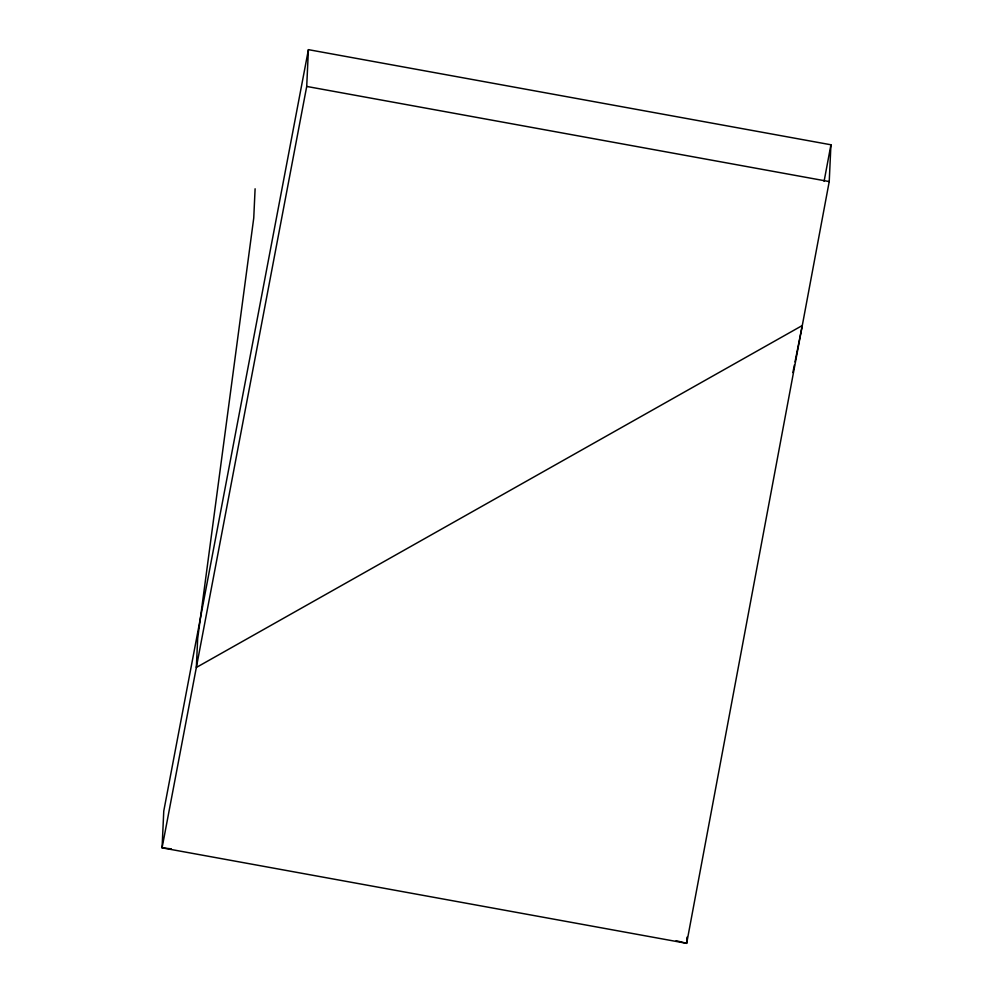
<?xml version="1.0" encoding="UTF-8"?>
<svg xmlns="http://www.w3.org/2000/svg" width="993" height="993" viewBox="0 0 993 993"><rect width="100%" height="100%" fill="white"/><g stroke="black" fill="none" stroke-linecap="round" stroke-linejoin="round"><path stroke-width="1.49" d="M255.102 188.782L253.749 217.976L197.669 638.598L196.341 667.47L802.294 325.518L795.008 361.936M171.305 848.866L162.07 847.836L306.713 86.441L308.413 49.65L830.93 144.779L829.229 181.57L686.659 943.35L162.07 847.836L163.771 811.045L308.413 49.65M686.945 937.218L686.659 943.35L676.146 940.694M824.091 181.309L830.93 144.779M792.873 372.549L794.4 364.965M306.713 86.441L829.229 181.57"/></g></svg>
